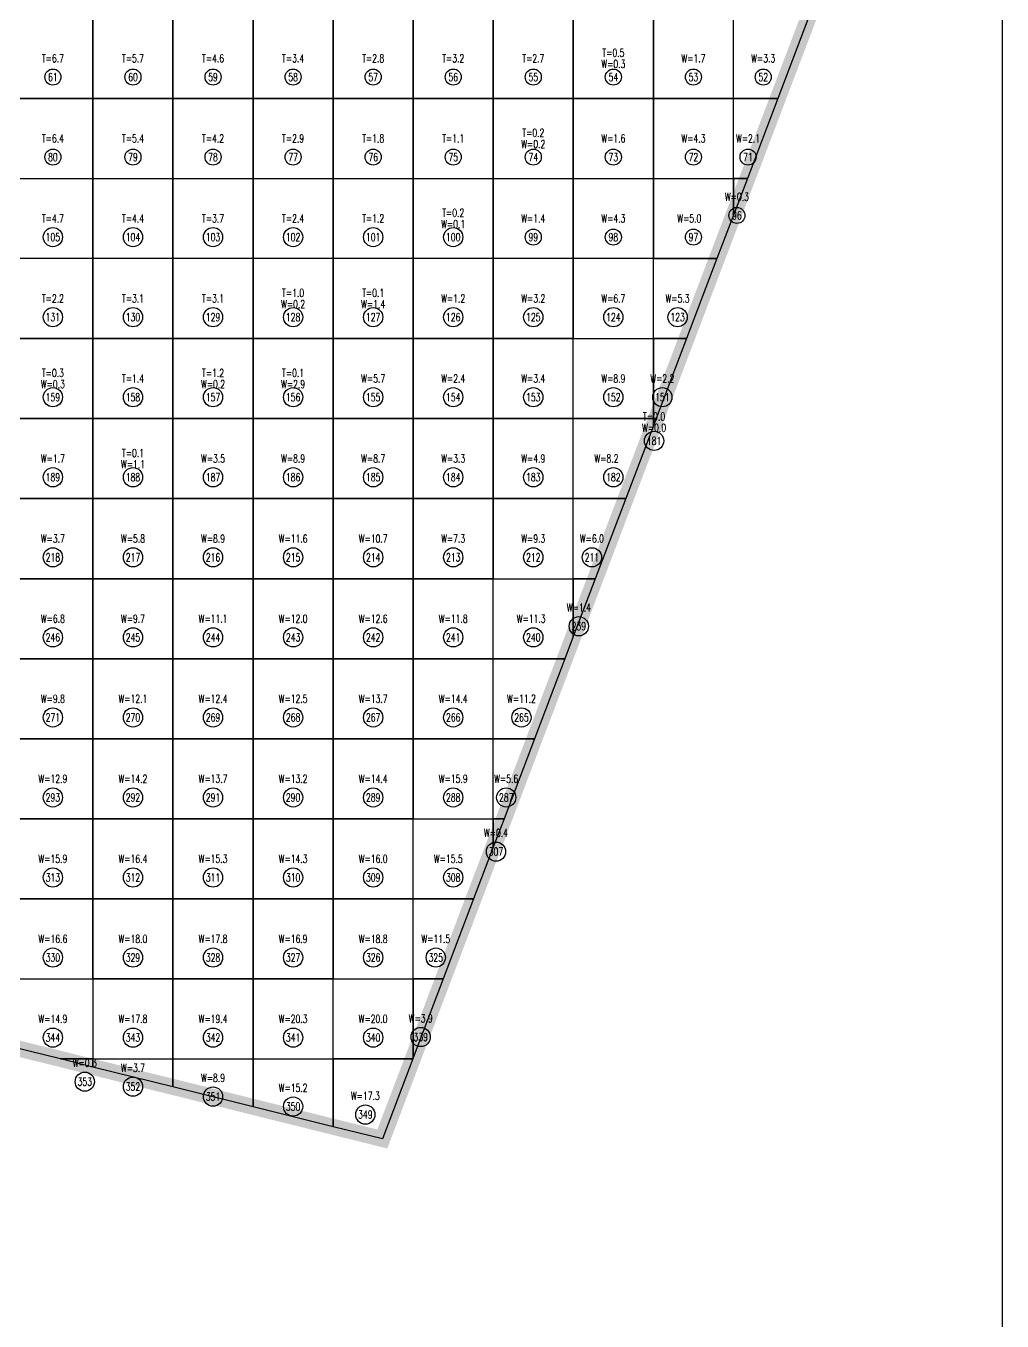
# Model space of a CAD drawing. Extents: x 4283 to 40403, y 1134 to 1764.
# Drawn here: x 4439.6 to 4486.5, y 1615.3 to 1677.5 of the extents above; entities that cross this region are included whole.
import ezdxf
from ezdxf.enums import TextEntityAlignment as Align

# ---------------------------------------------------------------- set-up
doc = ezdxf.new("R2010")
doc.units = 0
for name, color, linetype in [('tdz_1-1方格网', 2, 'Continuous'), ('tdz_1-1方格网计算', 7, 'Continuous'), ('tdz_土方计算图', 7, 'Continuous'), ('tdz_格田', 6, 'Continuous')]:
    doc.layers.add(name, color=color, linetype=linetype)
doc.styles.add('GLandNum', font='txt_____.ttf', dxfattribs={"width": 0.7, "height": 0.5})

msp = doc.modelspace()

# ---------------------------------------------------------------- linework, layer by layer
at = {"layer": 'tdz_1-1方格网', "linetype": 'Continuous'}
for points in [[(4438.978, 1677.878, 2626.14), (4438.978, 1674.032, 2626.196), (4442.824, 1674.032, 2626.139), (4442.824, 1677.878, 2626.078)], [(4442.824, 1677.878, 2626.078), (4442.824, 1674.032, 2626.139), (4446.671, 1674.032, 2626.092), (4446.671, 1677.878, 2626.015)], [(4446.671, 1677.878, 2626.015), (4446.671, 1674.032, 2626.092), (4450.517, 1674.032, 2626.048), (4450.517, 1677.878, 2625.957)], [(4450.517, 1677.878, 2625.957), (4450.517, 1674.032, 2626.048), (4454.363, 1674.032, 2625.999), (4454.363, 1677.878, 2625.905)], [(4454.363, 1677.878, 2625.905), (4454.363, 1674.032, 2625.999), (4458.209, 1674.032, 2625.937), (4458.209, 1677.878, 2625.785)], [(4458.209, 1677.878, 2625.785), (4458.209, 1674.032, 2625.937), (4462.055, 1674.032, 2625.858), (4462.055, 1677.878, 2625.648)], [(4462.055, 1677.878, 2625.648), (4462.055, 1674.032, 2625.858), (4465.901, 1674.032, 2625.804), (4465.901, 1677.878, 2625.629)], [(4465.901, 1677.878, 2625.629), (4465.901, 1674.032, 2625.804), (4469.748, 1674.032, 2625.787), (4469.748, 1677.878, 2625.648)], [(4469.748, 1677.878, 2625.648), (4469.748, 1674.032, 2625.787), (4473.594, 1674.032, 2625.779), (4473.594, 1677.878, 2625.631)], [(4473.594, 1677.878, 2625.631), (4477.187, 1677.878, 2625.598), (4475.726, 1674.032, 2625.749), (4473.594, 1674.032, 2625.779)], [(4438.978, 1674.032, 2626.196), (4438.978, 1670.186, 2626.302), (4442.824, 1670.186, 2626.25), (4442.824, 1674.032, 2626.139)], [(4442.824, 1674.032, 2626.139), (4442.824, 1670.186, 2626.25), (4446.671, 1670.186, 2626.184), (4446.671, 1674.032, 2626.092)], [(4446.671, 1674.032, 2626.092), (4446.671, 1670.186, 2626.184), (4450.517, 1670.186, 2626.138), (4450.517, 1674.032, 2626.048)], [(4450.517, 1674.032, 2626.048), (4450.517, 1670.186, 2626.138), (4454.363, 1670.186, 2626.09), (4454.363, 1674.032, 2625.999)], [(4454.363, 1674.032, 2625.999), (4454.363, 1670.186, 2626.09), (4458.209, 1670.186, 2626.03), (4458.209, 1674.032, 2625.937)], [(4458.209, 1674.032, 2625.937), (4458.209, 1670.186, 2626.03), (4462.055, 1670.186, 2625.968), (4462.055, 1674.032, 2625.858)], [(4462.055, 1674.032, 2625.858), (4462.055, 1670.186, 2625.968), (4465.901, 1670.186, 2625.943), (4465.901, 1674.032, 2625.804)], [(4465.901, 1674.032, 2625.804), (4465.901, 1670.186, 2625.943), (4469.748, 1670.186, 2625.938), (4469.748, 1674.032, 2625.787)], [(4469.748, 1674.032, 2625.787), (4469.748, 1670.186, 2625.938), (4473.594, 1670.186, 2625.91), (4473.594, 1674.032, 2625.779)], [(4473.594, 1674.032, 2625.779), (4475.726, 1674.032, 2625.749), (4474.264, 1670.186, 2625.901), (4473.594, 1670.186, 2625.91)], [(4438.978, 1666.339, 2626.471), (4438.978, 1670.186, 2626.302), (4442.824, 1670.186, 2626.25), (4442.824, 1666.339, 2626.381)], [(4442.824, 1666.339, 2626.381), (4442.824, 1670.186, 2626.25), (4446.671, 1670.186, 2626.184), (4446.671, 1666.339, 2626.278)], [(4446.671, 1666.339, 2626.278), (4446.671, 1670.186, 2626.184), (4450.517, 1670.186, 2626.138), (4450.517, 1666.339, 2626.23)], [(4450.517, 1666.339, 2626.23), (4450.517, 1670.186, 2626.138), (4454.363, 1670.186, 2626.09), (4454.363, 1666.339, 2626.181)], [(4454.363, 1666.339, 2626.181), (4454.363, 1670.186, 2626.09), (4458.209, 1670.186, 2626.03), (4458.209, 1666.339, 2626.131)], [(4458.209, 1666.339, 2626.131), (4458.209, 1670.186, 2626.03), (4462.055, 1670.186, 2625.968), (4462.055, 1666.339, 2626.078)], [(4462.055, 1666.339, 2626.078), (4462.055, 1670.186, 2625.968), (4465.901, 1670.186, 2625.943), (4465.901, 1666.339, 2626.094)], [(4465.901, 1666.339, 2626.094), (4465.901, 1670.186, 2625.943), (4469.748, 1670.186, 2625.938), (4469.748, 1666.339, 2626.089)], [(4472.803, 1666.339, 2626.052), (4469.748, 1666.339, 2626.089), (4469.748, 1670.186, 2625.938), (4473.594, 1670.186, 2625.91), (4473.594, 1668.421, 2625.971)], [(4473.594, 1670.186, 2625.91), (4474.264, 1670.186, 2625.901), (4473.594, 1668.421, 2625.971)], [(4438.978, 1666.339, 2626.471), (4438.978, 1662.493, 2626.64), (4442.824, 1662.493, 2626.512), (4442.824, 1666.339, 2626.381)], [(4442.824, 1666.339, 2626.381), (4442.824, 1662.493, 2626.512), (4446.671, 1662.493, 2626.372), (4446.671, 1666.339, 2626.278)], [(4446.671, 1666.339, 2626.278), (4446.671, 1662.493, 2626.372), (4450.517, 1662.493, 2626.323), (4450.517, 1666.339, 2626.23)], [(4450.517, 1666.339, 2626.23), (4450.517, 1662.493, 2626.323), (4454.363, 1662.493, 2626.391), (4454.363, 1666.339, 2626.181)], [(4454.363, 1666.339, 2626.181), (4454.363, 1662.493, 2626.391), (4458.209, 1662.493, 2626.34), (4458.209, 1666.339, 2626.131)], [(4458.209, 1666.339, 2626.131), (4458.209, 1662.493, 2626.34), (4462.055, 1662.493, 2626.162), (4462.055, 1666.339, 2626.078)], [(4462.055, 1666.339, 2626.078), (4462.055, 1662.493, 2626.162), (4465.901, 1662.493, 2626.245), (4465.901, 1666.339, 2626.094)], [(4465.901, 1666.339, 2626.094), (4465.901, 1662.493, 2626.245), (4469.748, 1662.493, 2626.226), (4469.748, 1666.339, 2626.089)], [(4469.748, 1666.339, 2626.089), (4472.803, 1666.339, 2626.052), (4471.341, 1662.493, 2626.204), (4469.748, 1662.493, 2626.226)], [(4438.978, 1662.493, 2626.64), (4438.978, 1658.647, 2626.805), (4442.824, 1658.647, 2626.643), (4442.824, 1662.493, 2626.512)], [(4442.824, 1662.493, 2626.512), (4442.824, 1658.647, 2626.643), (4446.671, 1658.647, 2626.496), (4446.671, 1662.493, 2626.372)], [(4446.671, 1662.493, 2626.372), (4446.671, 1658.647, 2626.496), (4450.517, 1658.647, 2626.575), (4450.517, 1662.493, 2626.323)], [(4450.517, 1662.493, 2626.323), (4450.517, 1658.647, 2626.575), (4454.363, 1658.647, 2626.655), (4454.363, 1662.493, 2626.391)], [(4454.363, 1662.493, 2626.391), (4454.363, 1658.647, 2626.655), (4458.209, 1658.647, 2626.496), (4458.209, 1662.493, 2626.34)], [(4458.209, 1662.493, 2626.34), (4458.209, 1658.647, 2626.496), (4462.055, 1658.647, 2626.187), (4462.055, 1662.493, 2626.162)], [(4462.055, 1662.493, 2626.162), (4462.055, 1658.647, 2626.187), (4465.901, 1658.647, 2626.396), (4465.901, 1662.493, 2626.245)], [(4465.901, 1658.647, 2626.396), (4465.901, 1662.493, 2626.245), (4469.748, 1662.493, 2626.226), (4469.748, 1658.647, 2626.358)], [(4469.748, 1662.493, 2626.226), (4471.341, 1662.493, 2626.204), (4469.88, 1658.647, 2626.355), (4469.748, 1658.647, 2626.358)], [(4438.978, 1658.647, 2626.805), (4438.978, 1654.801, 2626.888), (4442.824, 1654.801, 2626.755), (4442.824, 1658.647, 2626.643)], [(4442.824, 1658.647, 2626.643), (4442.824, 1654.801, 2626.755), (4446.671, 1654.801, 2626.779), (4446.671, 1658.647, 2626.496)], [(4446.671, 1658.647, 2626.496), (4446.671, 1654.801, 2626.779), (4450.517, 1654.801, 2626.845), (4450.517, 1658.647, 2626.575)], [(4450.517, 1658.647, 2626.575), (4450.517, 1654.801, 2626.845), (4454.363, 1654.801, 2626.852), (4454.363, 1658.647, 2626.655)], [(4454.363, 1658.647, 2626.655), (4454.363, 1654.801, 2626.852), (4458.209, 1654.801, 2626.555), (4458.209, 1658.647, 2626.496)], [(4458.209, 1658.647, 2626.496), (4458.209, 1654.801, 2626.555), (4462.055, 1654.801, 2626.395), (4462.055, 1658.647, 2626.187)], [(4462.055, 1658.647, 2626.187), (4462.055, 1654.801, 2626.395), (4465.901, 1654.801, 2626.542), (4465.901, 1658.647, 2626.396)], [(4468.418, 1654.801, 2626.508), (4465.901, 1654.801, 2626.542), (4465.901, 1658.647, 2626.396), (4469.748, 1658.647, 2626.358), (4469.748, 1658.299, 2626.369)], [(4469.748, 1658.647, 2626.358), (4469.88, 1658.647, 2626.355), (4469.748, 1658.299, 2626.369)], [(4438.978, 1654.801, 2626.888), (4438.978, 1650.955, 2626.995), (4442.824, 1650.955, 2627.005), (4442.824, 1654.801, 2626.755)], [(4442.824, 1654.801, 2626.755), (4442.824, 1650.955, 2627.005), (4446.671, 1650.955, 2627.006), (4446.671, 1654.801, 2626.779)], [(4446.671, 1654.801, 2626.779), (4446.671, 1650.955, 2627.006), (4450.517, 1650.955, 2626.95), (4450.517, 1654.801, 2626.845)], [(4450.517, 1654.801, 2626.845), (4450.517, 1650.955, 2626.95), (4454.363, 1650.955, 2626.921), (4454.363, 1654.801, 2626.852)], [(4454.363, 1654.801, 2626.852), (4454.363, 1650.955, 2626.921), (4458.209, 1650.955, 2626.771), (4458.209, 1654.801, 2626.555)], [(4458.209, 1654.801, 2626.555), (4458.209, 1650.955, 2626.771), (4462.055, 1650.955, 2626.612), (4462.055, 1654.801, 2626.395)], [(4462.055, 1654.801, 2626.395), (4462.055, 1650.955, 2626.612), (4465.901, 1650.955, 2626.674), (4465.901, 1654.801, 2626.542)], [(4465.901, 1654.801, 2626.542), (4468.418, 1654.801, 2626.508), (4466.957, 1650.955, 2626.659), (4465.901, 1650.955, 2626.674)], [(4438.978, 1650.955, 2626.995), (4438.978, 1647.109, 2627.163), (4442.824, 1647.109, 2627.164), (4442.824, 1650.955, 2627.005)], [(4442.824, 1650.955, 2627.005), (4442.824, 1647.109, 2627.164), (4446.671, 1647.109, 2627.159), (4446.671, 1650.955, 2627.006)], [(4446.671, 1650.955, 2627.006), (4446.671, 1647.109, 2627.159), (4450.517, 1647.109, 2627.038), (4450.517, 1650.955, 2626.95)], [(4450.517, 1650.955, 2626.95), (4450.517, 1647.109, 2627.038), (4454.363, 1647.109, 2627.008), (4454.363, 1650.955, 2626.921)], [(4454.363, 1650.955, 2626.921), (4454.363, 1647.109, 2627.008), (4458.209, 1647.109, 2626.942), (4458.209, 1650.955, 2626.771)], [(4458.209, 1650.955, 2626.771), (4458.209, 1647.109, 2626.942), (4462.055, 1647.109, 2626.859), (4462.055, 1650.955, 2626.612)], [(4465.495, 1647.109, 2626.811), (4462.055, 1647.109, 2626.859), (4462.055, 1650.955, 2626.612), (4465.901, 1650.955, 2626.674), (4465.901, 1648.177, 2626.768)], [(4465.901, 1650.955, 2626.674), (4466.957, 1650.955, 2626.659), (4465.901, 1648.177, 2626.768)], [(4438.978, 1647.109, 2627.163), (4438.978, 1643.262, 2627.344), (4442.824, 1643.262, 2627.322), (4442.824, 1647.109, 2627.164)], [(4442.824, 1647.109, 2627.164), (4442.824, 1643.262, 2627.322), (4446.671, 1643.262, 2627.282), (4446.671, 1647.109, 2627.159)], [(4446.671, 1647.109, 2627.159), (4446.671, 1643.262, 2627.282), (4450.517, 1643.262, 2627.135), (4450.517, 1647.109, 2627.038)], [(4450.517, 1647.109, 2627.038), (4450.517, 1643.262, 2627.135), (4454.363, 1643.262, 2627.095), (4454.363, 1647.109, 2627.008)], [(4454.363, 1647.109, 2627.008), (4454.363, 1643.262, 2627.095), (4458.209, 1643.262, 2627.024), (4458.209, 1647.109, 2626.942)], [(4458.209, 1647.109, 2626.942), (4458.209, 1643.262, 2627.024), (4462.055, 1643.262, 2626.988), (4462.055, 1647.109, 2626.859)], [(4462.055, 1647.109, 2626.859), (4465.495, 1647.109, 2626.811), (4464.034, 1643.262, 2626.972), (4462.055, 1643.262, 2626.988)], [(4438.978, 1643.262, 2627.344), (4438.978, 1639.416, 2627.532), (4442.824, 1639.416, 2627.48), (4442.824, 1643.262, 2627.322)], [(4442.824, 1643.262, 2627.322), (4442.824, 1639.416, 2627.48), (4446.671, 1639.416, 2627.404), (4446.671, 1643.262, 2627.282)], [(4446.671, 1643.262, 2627.282), (4446.671, 1639.416, 2627.404), (4450.517, 1639.416, 2627.257), (4450.517, 1643.262, 2627.135)], [(4450.517, 1643.262, 2627.135), (4450.517, 1639.416, 2627.257), (4454.363, 1639.416, 2627.178), (4454.363, 1643.262, 2627.095)], [(4454.363, 1643.262, 2627.095), (4454.363, 1639.416, 2627.178), (4458.209, 1639.416, 2627.163), (4458.209, 1643.262, 2627.024)], [(4458.209, 1643.262, 2627.024), (4458.209, 1639.416, 2627.163), (4462.055, 1639.416, 2627.121), (4462.055, 1643.262, 2626.988)], [(4462.055, 1643.262, 2626.988), (4464.034, 1643.262, 2626.972), (4462.573, 1639.416, 2627.116), (4462.055, 1639.416, 2627.121)], [(4438.978, 1639.416, 2627.532), (4438.978, 1635.57, 2627.692), (4442.824, 1635.57, 2627.641), (4442.824, 1639.416, 2627.48)], [(4442.824, 1639.416, 2627.48), (4442.824, 1635.57, 2627.641), (4446.671, 1635.57, 2627.526), (4446.671, 1639.416, 2627.404)], [(4446.671, 1639.416, 2627.404), (4446.671, 1635.57, 2627.526), (4450.517, 1635.57, 2627.379), (4450.517, 1639.416, 2627.257)], [(4450.517, 1639.416, 2627.257), (4450.517, 1635.57, 2627.379), (4454.363, 1635.57, 2627.286), (4454.363, 1639.416, 2627.178)], [(4454.363, 1639.416, 2627.178), (4454.363, 1635.57, 2627.286), (4458.209, 1635.57, 2627.335), (4458.209, 1639.416, 2627.163)], [(4461.111, 1635.57, 2627.26), (4458.209, 1635.57, 2627.335), (4458.209, 1639.416, 2627.163), (4462.055, 1639.416, 2627.121), (4462.055, 1638.055, 2627.167)], [(4462.055, 1639.416, 2627.121), (4462.573, 1639.416, 2627.116), (4462.055, 1638.055, 2627.167)], [(4438.978, 1635.57, 2627.692), (4438.978, 1631.724, 2627.712), (4442.824, 1631.724, 2627.692), (4442.824, 1635.57, 2627.641)], [(4442.824, 1635.57, 2627.641), (4442.824, 1631.724, 2627.692), (4446.671, 1631.724, 2627.692), (4446.671, 1635.57, 2627.526)], [(4446.671, 1635.57, 2627.526), (4446.671, 1631.724, 2627.692), (4450.517, 1631.724, 2627.584), (4450.517, 1635.57, 2627.379)], [(4450.517, 1635.57, 2627.379), (4450.517, 1631.724, 2627.584), (4454.363, 1631.724, 2627.475), (4454.363, 1635.57, 2627.286)], [(4454.363, 1635.57, 2627.286), (4454.363, 1631.724, 2627.475), (4458.209, 1631.724, 2627.502), (4458.209, 1635.57, 2627.335)], [(4458.209, 1635.57, 2627.335), (4461.111, 1635.57, 2627.26), (4459.65, 1631.724, 2627.404), (4458.209, 1631.724, 2627.502)], [(4438.978, 1628.446, 2627.753), (4438.978, 1631.724, 2627.712), (4442.824, 1631.724, 2627.692), (4442.824, 1627.878, 2627.735), (4441.263, 1627.878, 2627.745)], [(4442.824, 1631.724, 2627.692), (4442.824, 1627.878, 2627.735), (4446.671, 1627.878, 2627.71), (4446.671, 1631.724, 2627.692)], [(4446.671, 1631.724, 2627.692), (4446.671, 1627.878, 2627.71), (4450.517, 1627.878, 2627.692), (4450.517, 1631.724, 2627.584)], [(4450.517, 1631.724, 2627.584), (4450.517, 1627.878, 2627.692), (4454.363, 1627.878, 2627.692), (4454.363, 1631.724, 2627.475)], [(4458.188, 1627.878, 2627.548), (4454.363, 1627.878, 2627.692), (4454.363, 1631.724, 2627.475), (4458.209, 1631.724, 2627.502), (4458.209, 1627.933, 2627.546)], [(4458.209, 1631.724, 2627.502), (4459.65, 1631.724, 2627.404), (4458.209, 1627.933, 2627.546)], [(4441.263, 1627.878, 2627.745), (4442.824, 1627.878, 2627.735), (4442.824, 1627.489, 2627.74)], [(4442.824, 1627.489, 2627.74), (4442.824, 1627.878, 2627.735), (4446.671, 1627.878, 2627.71), (4446.671, 1626.533, 2627.727)], [(4446.671, 1626.533, 2627.727), (4446.671, 1627.878, 2627.71), (4450.517, 1627.878, 2627.692), (4450.517, 1625.576, 2627.714)], [(4450.517, 1625.576, 2627.714), (4450.517, 1627.878, 2627.692), (4454.363, 1627.878, 2627.692), (4454.363, 1624.62, 2627.701)], [(4454.363, 1627.878, 2627.692), (4458.188, 1627.878, 2627.548), (4456.727, 1624.032, 2627.692), (4454.363, 1624.62, 2627.701)]]:
    msp.add_polyline3d(points, close=True, dxfattribs=at)
at = {"layer": 'tdz_1-1方格网计算', "color": 7, "linetype": 'Continuous'}
for centre, radius in [((4440.901, 1675.057), 0.385), ((4444.748, 1675.057), 0.385), ((4448.594, 1675.057), 0.385), ((4452.44, 1675.057), 0.385), ((4456.286, 1675.057), 0.385), ((4460.132, 1675.057), 0.385), ((4463.978, 1675.057), 0.385), ((4467.824, 1675.057), 0.385), ((4471.671, 1675.057), 0.385), ((4475.025, 1675.057), 0.385), ((4440.901, 1671.211), 0.385), ((4444.748, 1671.211), 0.385), ((4448.594, 1671.211), 0.385), ((4452.44, 1671.211), 0.385), ((4456.286, 1671.211), 0.385), ((4460.132, 1671.211), 0.385), ((4463.978, 1671.211), 0.385), ((4467.824, 1671.211), 0.385), ((4471.671, 1671.211), 0.385), ((4474.294, 1671.211), 0.385), ((4473.761, 1668.406), 0.385), ((4440.901, 1667.365), 0.462), ((4444.748, 1667.365), 0.462), ((4448.594, 1667.365), 0.462), ((4452.44, 1667.365), 0.462), ((4456.286, 1667.365), 0.462), ((4460.132, 1667.365), 0.462), ((4463.978, 1667.365), 0.385), ((4467.824, 1667.365), 0.385), ((4471.671, 1667.365), 0.385), ((4440.901, 1663.519), 0.462), ((4444.748, 1663.519), 0.462), ((4448.594, 1663.519), 0.462), ((4452.44, 1663.519), 0.462), ((4456.286, 1663.519), 0.462), ((4460.132, 1663.519), 0.462), ((4463.978, 1663.519), 0.462), ((4467.824, 1663.519), 0.462), ((4470.91, 1663.519), 0.462), ((4440.901, 1659.673), 0.462), ((4444.748, 1659.673), 0.462), ((4448.594, 1659.673), 0.462), ((4452.44, 1659.673), 0.462), ((4456.286, 1659.673), 0.462), ((4460.132, 1659.673), 0.462), ((4463.978, 1659.673), 0.462), ((4467.824, 1659.673), 0.462), ((4470.179, 1659.673), 0.462), ((4469.781, 1657.575), 0.462), ((4440.901, 1655.827), 0.462), ((4444.748, 1655.827), 0.462), ((4448.594, 1655.827), 0.462), ((4452.44, 1655.827), 0.462), ((4456.286, 1655.827), 0.462), ((4460.132, 1655.827), 0.462), ((4463.978, 1655.827), 0.462), ((4467.824, 1655.827), 0.462), ((4440.901, 1651.98), 0.462), ((4444.748, 1651.98), 0.462), ((4448.594, 1651.98), 0.462), ((4452.44, 1651.98), 0.462), ((4456.286, 1651.98), 0.462), ((4460.132, 1651.98), 0.462), ((4463.978, 1651.98), 0.462), ((4466.795, 1651.98), 0.462), ((4440.901, 1648.134), 0.462), ((4444.748, 1648.134), 0.462), ((4448.594, 1648.134), 0.462), ((4452.44, 1648.134), 0.462), ((4456.286, 1648.134), 0.462), ((4460.132, 1648.134), 0.462), ((4463.978, 1648.134), 0.462), ((4466.165, 1648.668), 0.462), ((4440.901, 1644.288), 0.462), ((4444.748, 1644.288), 0.462), ((4448.594, 1644.288), 0.462), ((4452.44, 1644.288), 0.462), ((4456.286, 1644.288), 0.462), ((4460.132, 1644.288), 0.462), ((4463.41, 1644.288), 0.462), ((4440.901, 1640.442), 0.462), ((4444.748, 1640.442), 0.462), ((4448.594, 1640.442), 0.462), ((4452.44, 1640.442), 0.462), ((4456.286, 1640.442), 0.462), ((4460.132, 1640.442), 0.462), ((4462.679, 1640.442), 0.462), ((4462.185, 1637.838), 0.462), ((4440.901, 1636.596), 0.462), ((4444.748, 1636.596), 0.462), ((4448.594, 1636.596), 0.462), ((4452.44, 1636.596), 0.462), ((4456.286, 1636.596), 0.462), ((4460.132, 1636.596), 0.462), ((4440.901, 1632.75), 0.462), ((4444.748, 1632.75), 0.462), ((4448.594, 1632.75), 0.462), ((4452.44, 1632.75), 0.462), ((4456.286, 1632.75), 0.462), ((4459.295, 1632.75), 0.462), ((4440.901, 1628.903), 0.462), ((4444.748, 1628.903), 0.462), ((4448.594, 1628.903), 0.462), ((4452.44, 1628.903), 0.462), ((4456.286, 1628.903), 0.462), ((4458.569, 1628.931), 0.462), ((4442.434, 1626.786), 0.462), ((4444.748, 1626.547), 0.462), ((4448.594, 1626.069), 0.462), ((4452.44, 1625.59), 0.462), ((4455.91, 1625.204), 0.462)]:
    msp.add_circle(centre, radius, dxfattribs=at)
at = {"layer": 'tdz_土方计算图', "linetype": 'Continuous'}
msp.add_lwpolyline([(4356.498, 1710.955), (4486.498, 1710.955), (4486.498, 1550.955), (4356.498, 1550.955)], close=True, dxfattribs=at)
at = {"layer": 'tdz_格田', "linetype": 'Continuous', "lineweight": 60, "const_width": 0.769}
msp.add_lwpolyline([(4456.727, 1624.032), (4405.88, 1636.678), (4358.209, 1657.096), (4383.425, 1670.156), (4428.152, 1678.434), (4454.288, 1689.839), (4463.307, 1689.655), (4477.379, 1694.177), (4484.787, 1697.879)], close=True, dxfattribs=at)

# ---------------------------------------------------------------- texts
at = {"layer": 'tdz_1-1方格网计算', "color": 2, "linetype": 'Continuous', "style": 'GLandNum', "width": 0.7}
for s, p in [('T=6.7', (4440.901, 1675.955)), ('T=5.7', (4444.748, 1675.955)), ('T=4.6', (4448.594, 1675.955)), ('T=3.4', (4452.44, 1675.955)), ('T=2.8', (4456.286, 1675.955)), ('T=3.2', (4460.132, 1675.955)), ('T=2.7', (4463.978, 1675.955)), ('T=0.5', (4467.824, 1676.224)), ('T=6.4', (4440.901, 1672.109)), ('T=5.4', (4444.748, 1672.109)), ('T=4.2', (4448.594, 1672.109)), ('T=2.9', (4452.44, 1672.109)), ('T=1.8', (4456.286, 1672.109)), ('T=1.1', (4460.132, 1672.109)), ('T=0.2', (4463.978, 1672.378)), ('T=4.7', (4440.901, 1668.262)), ('T=4.4', (4444.748, 1668.262)), ('T=3.7', (4448.594, 1668.262)), ('T=2.4', (4452.44, 1668.262)), ('T=1.2', (4456.286, 1668.262)), ('T=0.2', (4460.132, 1668.532)), ('T=1.0', (4452.44, 1664.686)), ('T=0.1', (4456.286, 1664.686)), ('T=2.2', (4440.901, 1664.416)), ('T=3.1', (4444.748, 1664.416)), ('T=3.1', (4448.594, 1664.416)), ('T=0.3', (4440.901, 1660.839)), ('T=1.2', (4448.594, 1660.839)), ('T=0.1', (4452.44, 1660.839)), ('T=1.4', (4444.748, 1660.57)), ('T=0.0', (4469.781, 1658.742)), ('T=0.1', (4444.748, 1656.993))]:
    msp.add_text(s, height=0.3846, dxfattribs=at).set_placement(p, align=Align.MIDDLE_CENTER)
at = {"layer": 'tdz_1-1方格网计算', "color": 173, "linetype": 'Continuous', "style": 'GLandNum', "width": 0.7}
for s, p in [('W=1.7', (4471.671, 1675.955)), ('W=3.3', (4475.025, 1675.955)), ('W=0.3', (4467.824, 1675.686)), ('W=1.6', (4467.824, 1672.109)), ('W=4.3', (4471.671, 1672.109)), ('W=2.1', (4474.294, 1672.109)), ('W=0.2', (4463.978, 1671.839)), ('W=0.3', (4473.761, 1669.303)), ('W=1.4', (4463.978, 1668.262)), ('W=4.3', (4467.824, 1668.262)), ('W=5.0', (4471.473, 1668.262)), ('W=0.1', (4460.132, 1667.993)), ('W=0.2', (4452.44, 1664.147)), ('W=1.4', (4456.286, 1664.147)), ('W=1.2', (4460.132, 1664.416)), ('W=3.2', (4463.978, 1664.416)), ('W=6.7', (4467.824, 1664.416)), ('W=5.3', (4470.91, 1664.416)), ('W=0.3', (4440.901, 1660.301)), ('W=0.2', (4448.594, 1660.301)), ('W=2.9', (4452.44, 1660.301)), ('W=5.7', (4456.286, 1660.57)), ('W=2.4', (4460.132, 1660.57)), ('W=3.4', (4463.978, 1660.57)), ('W=8.9', (4467.824, 1660.57)), ('W=2.2', (4470.179, 1660.57)), ('W=0.0', (4469.781, 1658.204)), ('W=1.7', (4440.901, 1656.724)), ('W=1.1', (4444.748, 1656.455)), ('W=3.5', (4448.594, 1656.724)), ('W=8.9', (4452.44, 1656.724)), ('W=8.7', (4456.286, 1656.724)), ('W=3.3', (4460.132, 1656.724)), ('W=4.9', (4463.978, 1656.724)), ('W=8.2', (4467.492, 1656.724)), ('W=3.7', (4440.901, 1652.878)), ('W=5.8', (4444.748, 1652.878)), ('W=8.9', (4448.594, 1652.878)), ('W=11.6', (4452.44, 1652.878)), ('W=10.7', (4456.286, 1652.878)), ('W=7.3', (4460.132, 1652.878)), ('W=9.3', (4463.978, 1652.878)), ('W=6.0', (4466.795, 1652.878)), ('W=6.8', (4440.901, 1649.032)), ('W=9.7', (4444.748, 1649.032)), ('W=11.1', (4448.594, 1649.032)), ('W=12.0', (4452.44, 1649.032)), ('W=12.6', (4456.286, 1649.032)), ('W=11.8', (4460.132, 1649.032)), ('W=11.3', (4463.877, 1649.032)), ('W=1.4', (4466.165, 1649.566)), ('W=9.8', (4440.901, 1645.186)), ('W=12.1', (4444.748, 1645.186)), ('W=12.4', (4448.594, 1645.186)), ('W=12.5', (4452.44, 1645.186)), ('W=13.7', (4456.286, 1645.186)), ('W=14.4', (4460.132, 1645.186)), ('W=11.2', (4463.41, 1645.186)), ('W=12.9', (4440.901, 1641.339)), ('W=14.2', (4444.748, 1641.339)), ('W=13.7', (4448.594, 1641.339)), ('W=13.2', (4452.44, 1641.339)), ('W=14.4', (4456.286, 1641.339)), ('W=15.9', (4460.132, 1641.339)), ('W=5.6', (4462.679, 1641.339)), ('W=0.4', (4462.185, 1638.736)), ('W=15.9', (4440.901, 1637.493)), ('W=16.4', (4444.748, 1637.493)), ('W=15.3', (4448.594, 1637.493)), ('W=14.3', (4452.44, 1637.493)), ('W=16.0', (4456.286, 1637.493)), ('W=15.5', (4459.896, 1637.493)), ('W=16.6', (4440.901, 1633.647)), ('W=18.0', (4444.748, 1633.647)), ('W=17.8', (4448.594, 1633.647)), ('W=16.9', (4452.44, 1633.647)), ('W=18.8', (4456.286, 1633.647)), ('W=11.5', (4459.295, 1633.647)), ('W=14.9', (4440.901, 1629.801)), ('W=17.8', (4444.748, 1629.801)), ('W=19.4', (4448.594, 1629.801)), ('W=20.3', (4452.44, 1629.801)), ('W=20.0', (4456.281, 1629.801)), ('W=3.9', (4458.569, 1629.829)), ('W=0.3', (4442.434, 1627.684)), ('W=3.7', (4444.748, 1627.444)), ('W=8.9', (4448.594, 1626.966)), ('W=15.2', (4452.44, 1626.488)), ('W=17.3', (4455.91, 1626.102))]:
    msp.add_text(s, height=0.3846, dxfattribs=at).set_placement(p, align=Align.MIDDLE_CENTER)
at = {"layer": 'tdz_1-1方格网计算', "color": 7, "linetype": 'Continuous', "style": 'GLandNum', "width": 0.7}
for s, p in [('61', (4440.901, 1675.057)), ('60', (4444.748, 1675.057)), ('59', (4448.594, 1675.057)), ('58', (4452.44, 1675.057)), ('57', (4456.286, 1675.057)), ('56', (4460.132, 1675.057)), ('55', (4463.978, 1675.057)), ('54', (4467.824, 1675.057)), ('53', (4471.671, 1675.057)), ('52', (4475.025, 1675.057)), ('80', (4440.901, 1671.211)), ('79', (4444.748, 1671.211)), ('78', (4448.594, 1671.211)), ('77', (4452.44, 1671.211)), ('76', (4456.286, 1671.211)), ('75', (4460.132, 1671.211)), ('74', (4463.978, 1671.211)), ('73', (4467.824, 1671.211)), ('72', (4471.671, 1671.211)), ('71', (4474.294, 1671.211)), ('96', (4473.761, 1668.406)), ('105', (4440.901, 1667.365)), ('104', (4444.748, 1667.365)), ('103', (4448.594, 1667.365)), ('102', (4452.44, 1667.365)), ('101', (4456.286, 1667.365)), ('100', (4460.132, 1667.365)), ('99', (4463.978, 1667.365)), ('98', (4467.824, 1667.365)), ('97', (4471.671, 1667.365)), ('131', (4440.901, 1663.519)), ('130', (4444.748, 1663.519)), ('129', (4448.594, 1663.519)), ('128', (4452.44, 1663.519)), ('127', (4456.286, 1663.519)), ('126', (4460.132, 1663.519)), ('125', (4463.978, 1663.519)), ('124', (4467.824, 1663.519)), ('123', (4470.91, 1663.519)), ('159', (4440.901, 1659.673)), ('158', (4444.748, 1659.673)), ('157', (4448.594, 1659.673)), ('156', (4452.44, 1659.673)), ('155', (4456.286, 1659.673)), ('154', (4460.132, 1659.673)), ('153', (4463.978, 1659.673)), ('152', (4467.824, 1659.673)), ('151', (4470.179, 1659.673)), ('181', (4469.781, 1657.575)), ('189', (4440.901, 1655.827)), ('188', (4444.748, 1655.827)), ('187', (4448.594, 1655.827)), ('186', (4452.44, 1655.827)), ('185', (4456.286, 1655.827)), ('184', (4460.132, 1655.827)), ('183', (4463.978, 1655.827)), ('182', (4467.824, 1655.827)), ('218', (4440.901, 1651.98)), ('217', (4444.748, 1651.98)), ('216', (4448.594, 1651.98)), ('215', (4452.44, 1651.98)), ('214', (4456.286, 1651.98)), ('213', (4460.132, 1651.98)), ('212', (4463.978, 1651.98)), ('211', (4466.795, 1651.98)), ('239', (4466.165, 1648.668)), ('246', (4440.901, 1648.134)), ('245', (4444.748, 1648.134)), ('244', (4448.594, 1648.134)), ('243', (4452.44, 1648.134)), ('242', (4456.286, 1648.134)), ('241', (4460.132, 1648.134)), ('240', (4463.978, 1648.134)), ('271', (4440.901, 1644.288)), ('270', (4444.748, 1644.288)), ('269', (4448.594, 1644.288)), ('268', (4452.44, 1644.288)), ('267', (4456.286, 1644.288)), ('266', (4460.132, 1644.288)), ('265', (4463.41, 1644.288)), ('293', (4440.901, 1640.442)), ('292', (4444.748, 1640.442)), ('291', (4448.594, 1640.442)), ('290', (4452.44, 1640.442)), ('289', (4456.286, 1640.442)), ('288', (4460.132, 1640.442)), ('287', (4462.679, 1640.442)), ('307', (4462.185, 1637.838)), ('313', (4440.901, 1636.596)), ('312', (4444.748, 1636.596)), ('311', (4448.594, 1636.596)), ('310', (4452.44, 1636.596)), ('309', (4456.286, 1636.596)), ('308', (4460.132, 1636.596)), ('330', (4440.901, 1632.75)), ('329', (4444.748, 1632.75)), ('328', (4448.594, 1632.75)), ('327', (4452.44, 1632.75)), ('326', (4456.286, 1632.75)), ('325', (4459.295, 1632.75)), ('344', (4440.901, 1628.903)), ('343', (4444.748, 1628.903)), ('342', (4448.594, 1628.903)), ('341', (4452.44, 1628.903)), ('340', (4456.286, 1628.903)), ('339', (4458.569, 1628.931)), ('353', (4442.434, 1626.786)), ('352', (4444.748, 1626.547)), ('351', (4448.594, 1626.069)), ('350', (4452.44, 1625.59)), ('349', (4455.91, 1625.204))]:
    msp.add_text(s, height=0.3846, dxfattribs=at).set_placement(p, align=Align.MIDDLE_CENTER)

doc.saveas('drawing.dxf')
